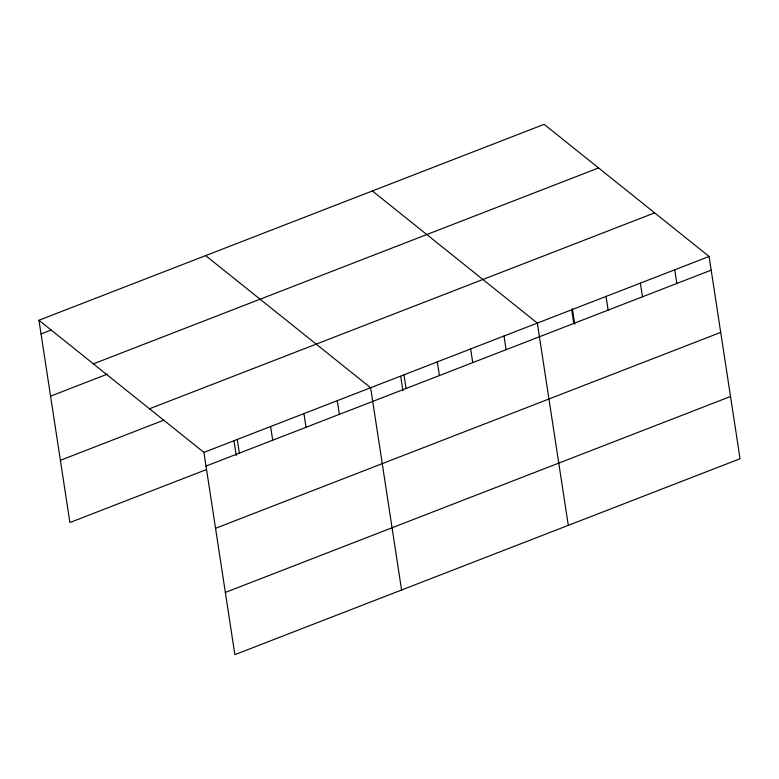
<?xml version="1.0" encoding="UTF-8"?>
<svg xmlns="http://www.w3.org/2000/svg" width="779" height="779" viewBox="0 0 779 779"><rect width="100%" height="100%" fill="white"/><g stroke="black" fill="none" stroke-linecap="round" stroke-linejoin="round"><path stroke-width="1.17" d="M38.95 320.257L544.131 124.338L709.094 256.476L740.05 458.743L234.868 654.662L203.923 452.395L38.95 320.257L69.906 522.524L206.601 469.513M41.044 333.938L51.044 330.053M93.392 363.861L598.564 167.943M50.567 396.17L107.249 374.183M149.48 408.79L654.662 212.871M60.382 460.292L163.736 420.202M203.923 452.395L709.094 256.476M206.016 466.066L711.188 270.147M215.54 528.308L720.711 332.38M225.345 592.429L730.527 396.501M372.372 190.952L537.335 323.09L568.29 525.348M205.656 255.609L370.629 387.738L401.584 590.005M674.75 269.797L676.844 283.468M640.396 283.118L642.49 296.789M606.043 296.439L608.136 310.11M572.331 308.65L574.717 324.21M571.689 309.76L573.782 323.441M503.994 336.022L506.087 349.693M470.652 348.943L472.746 362.624M437.311 361.875L439.405 375.556M403.97 374.806L406.063 388.487M400.757 376.461L402.957 390.824M337.288 400.669L339.381 414.34M303.946 413.6L306.04 427.272M270.605 426.532L272.699 440.203M237.264 439.463L239.357 453.135M234.051 441.118L236.241 455.481"/></g></svg>
